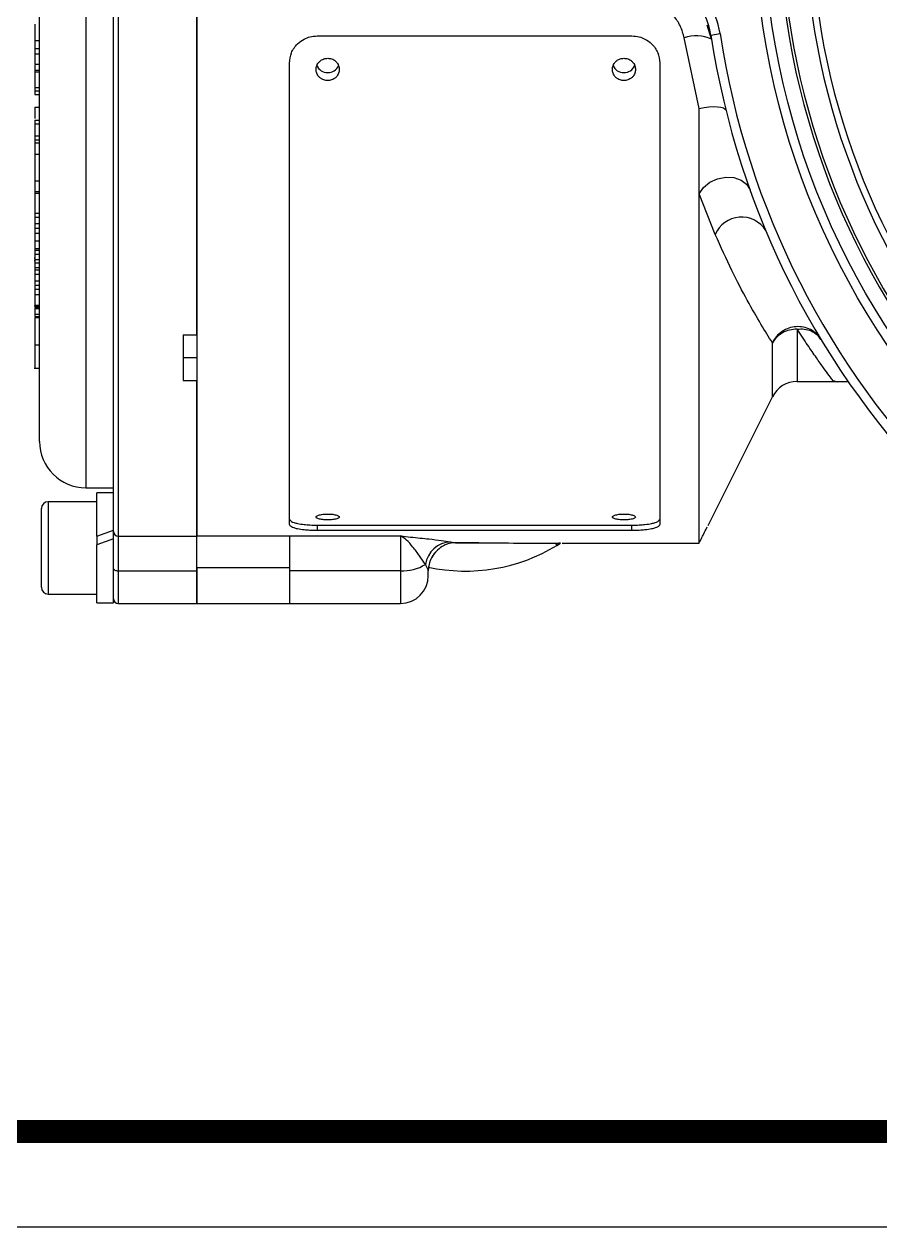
# Model space of a CAD drawing. Header units: millimetres. Extents: x 7829 to 9013, y 2050 to 2917.
# Drawn here: x 8037.1 to 8129.6, y 2050.4 to 2180.4 of the extents above; entities that cross this region are included whole.
import ezdxf

# ---------------------------------------------------------------- set-up
doc = ezdxf.new("R2010")
doc.units = ezdxf.units.MM

msp = doc.modelspace()

# ---------------------------------------------------------------- linework, layer by layer
at = {"color": 7, "linetype": 'Continuous', "lineweight": 25}
for p, q in [((8038.799, 2135.244), (8038.799, 2250.244)), ((8043.799, 2187.667), (8043.799, 2130.244)), ((8046.799, 2125.522), (8046.799, 2182.334)), ((8047.299, 2182.257), (8047.299, 2125.028)), ((8055.799, 2146.789), (8055.799, 2182.257)), ((8038.299, 2180.334), (8038.299, 2178.595)), ((8111.397, 2178.728), (8110.936, 2180.245)), ((8068.799, 2179.087), (8102.799, 2179.087)), ((8110.049, 2171.237), (8108.434, 2178.868)), ((8111.327, 2179.179), (8112.316, 2179.329)), ((8038.299, 2178.595), (8038.799, 2178.595)), ((8038.299, 2178.595), (8038.299, 2177.735)), ((8038.299, 2177.735), (8038.799, 2177.735)), ((8038.299, 2177.735), (8038.299, 2177.163)), ((8038.299, 2177.163), (8038.799, 2177.163)), ((8038.299, 2176.017), (8038.799, 2176.017)), ((8038.299, 2175.956), (8038.299, 2175.366)), ((8038.299, 2175.485), (8038.299, 2173.523)), ((8038.299, 2175.366), (8038.799, 2175.366)), ((8038.299, 2175.205), (8038.799, 2175.205)), ((8038.299, 2173.523), (8038.799, 2173.523)), ((8038.299, 2173.146), (8038.799, 2173.146)), ((8038.299, 2173.146), (8038.299, 2172.747)), ((8038.299, 2172.747), (8038.799, 2172.747)), ((8038.299, 2171.369), (8038.799, 2171.369)), ((8038.299, 2169.959), (8038.799, 2169.959)), ((8038.299, 2169.959), (8038.299, 2169.594)), ((8038.299, 2169.594), (8038.799, 2169.594)), ((8038.299, 2168.283), (8038.799, 2168.283)), ((8038.299, 2168.283), (8038.299, 2167.86)), ((8038.299, 2167.86), (8038.799, 2167.86)), ((8038.299, 2167.86), (8038.299, 2167.511)), ((8038.299, 2167.511), (8038.799, 2167.511)), ((8038.299, 2166.306), (8038.799, 2166.306)), ((8038.299, 2166.306), (8038.299, 2163.436)), ((8038.299, 2163.436), (8038.799, 2163.436)), ((8038.299, 2162.275), (8038.799, 2162.275)), ((8038.299, 2162.247), (8038.299, 2162.082)), ((8038.299, 2162.082), (8038.799, 2162.082)), ((8038.299, 2162.082), (8038.299, 2159.935)), ((8110.049, 2124.274), (8110.049, 2162.023)), ((8111.799, 2157.629), (8110.049, 2162.023)), ((8038.299, 2159.935), (8038.799, 2159.935)), ((8038.299, 2159.935), (8038.299, 2159.502)), ((8038.299, 2159.502), (8038.799, 2159.502)), ((8038.299, 2159.502), (8038.299, 2158.798)), ((8038.299, 2158.798), (8038.799, 2158.798)), ((8038.299, 2158.798), (8038.299, 2158.297)), ((8038.299, 2158.297), (8038.799, 2158.297)), ((8038.299, 2157.77), (8038.799, 2157.77)), ((8038.299, 2157.77), (8038.299, 2156.928)), ((8038.299, 2156.928), (8038.799, 2156.928)), ((8038.299, 2156.103), (8038.799, 2156.103)), ((8038.299, 2156.103), (8038.299, 2155.931)), ((8038.299, 2155.931), (8038.799, 2155.931)), ((8038.299, 2155.931), (8038.299, 2155.483)), ((8038.299, 2155.483), (8038.799, 2155.483)), ((8038.299, 2155.053), (8038.237, 2155.053)), ((8038.237, 2154.819), (8038.299, 2154.819)), ((8038.299, 2154.911), (8038.799, 2154.911)), ((8038.299, 2154.911), (8038.299, 2154.54)), ((8038.299, 2154.54), (8038.799, 2154.54)), ((8038.299, 2154.54), (8038.299, 2154.067)), ((8038.299, 2154.067), (8038.799, 2154.067)), ((8038.299, 2154.067), (8038.299, 2153.816)), ((8038.299, 2153.794), (8038.799, 2153.794)), ((8038.299, 2153.794), (8038.299, 2153.321)), ((8038.299, 2153.321), (8038.799, 2153.321)), ((8038.299, 2152.622), (8038.799, 2152.622)), ((8038.299, 2152.622), (8038.299, 2152.223)), ((8038.299, 2152.162), (8038.799, 2152.162)), ((8038.299, 2151.705), (8038.799, 2151.705)), ((8038.299, 2151.142), (8038.799, 2151.142)), ((8038.237, 2149.903), (8038.299, 2149.903)), ((8038.299, 2150), (8038.799, 2150)), ((8038.299, 2149.828), (8038.799, 2149.828)), ((8038.299, 2149.74), (8038.299, 2149.68)), ((8038.299, 2149.68), (8038.799, 2149.68)), ((8038.299, 2149.653), (8038.299, 2149.629)), ((8038.299, 2149.629), (8038.799, 2149.629)), ((8038.299, 2149.629), (8038.299, 2149.006)), ((8038.299, 2149.006), (8038.799, 2149.006)), ((8038.299, 2149.006), (8038.299, 2148.74)), ((8038.299, 2148.74), (8038.799, 2148.74)), ((8038.299, 2148.644), (8038.799, 2148.644)), ((8038.299, 2148.644), (8038.299, 2148.412)), ((8054.299, 2146.789), (8055.799, 2146.789)), ((8054.299, 2146.789), (8054.299, 2141.844)), ((8120.653, 2147.395), (8120.653, 2141.744)), ((8038.299, 2145.696), (8038.799, 2145.696)), ((8117.97, 2140.085), (8117.97, 2145.921)), ((8054.299, 2144.325), (8055.799, 2144.325)), ((8038.237, 2143.174), (8038.799, 2143.174)), ((8054.299, 2141.844), (8055.799, 2141.844)), ((8055.799, 2125.028), (8055.799, 2141.844)), ((8120.653, 2141.744), (8124.581, 2141.744)), ((8124.583, 2141.744), (8124.499, 2141.855)), ((8124.516, 2141.832), (8125.052, 2141.706)), ((8111.019, 2126.184), (8117.97, 2140.085)), ((8043.799, 2130.244), (8046.799, 2130.244)), ((8046.799, 2129.684), (8044.999, 2129.684)), ((8044.999, 2125.021), (8044.999, 2129.684)), ((8044.999, 2128.744), (8039.749, 2128.744)), ((8039.749, 2128.744), (8039.749, 2123.744)), ((8038.999, 2123.744), (8038.999, 2127.994)), ((8044.999, 2125.021), (8046.799, 2125.676)), ((8068.799, 2126.207), (8102.799, 2126.207)), ((8068.799, 2126.207), (8068.799, 2125.619)), ((8102.799, 2125.619), (8068.799, 2125.619)), ((8102.799, 2125.619), (8102.799, 2126.207)), ((8110.888, 2125.92), (8110.939, 2126.023)), ((8044.999, 2125.021), (8044.999, 2124.063)), ((8046.799, 2124.718), (8044.999, 2124.063)), ((8046.799, 2122.918), (8046.799, 2125.522)), ((8047.299, 2125.028), (8055.799, 2125.028)), ((8047.299, 2125.028), (8047.299, 2121.276)), ((8055.799, 2125.051), (8065.799, 2125.051)), ((8055.799, 2121.276), (8055.799, 2125.028)), ((8065.799, 2125.051), (8065.799, 2125.039)), ((8065.799, 2125.039), (8077.799, 2125.039)), ((8077.799, 2125.039), (8077.799, 2121.282)), ((8083.186, 2124.421), (8083.721, 2124.309)), ((8083.721, 2124.309), (8083.47, 2124.299)), ((8086.248, 2124.309), (8083.47, 2124.299)), ((8083.721, 2124.309), (8086.248, 2124.309)), ((8094.552, 2124.244), (8094.893, 2124.244)), ((8094.552, 2124.244), (8094.689, 2124.02)), ((8094.689, 2124.02), (8095.071, 2124.244)), ((8095.038, 2124.244), (8094.689, 2124.02)), ((8094.893, 2124.244), (8095.087, 2124.244)), ((8095.071, 2124.244), (8094.893, 2124.244)), ((8095.071, 2124.244), (8095.087, 2124.244)), ((8095.442, 2124.237), (8095.513, 2124.256)), ((8096.196, 2124.273), (8110.054, 2124.273)), ((8096.213, 2124.274), (8110.049, 2124.274)), ((8038.999, 2119.494), (8038.999, 2123.744)), ((8039.749, 2123.744), (8039.749, 2118.744)), ((8044.999, 2117.804), (8044.999, 2124.063)), ((8081.795, 2123.509), (8081.636, 2123.355)), ((8046.799, 2117.804), (8046.799, 2122.918)), ((8080.796, 2121.37), (8080.493, 2121.971)), ((8047.299, 2121.276), (8055.799, 2121.276)), ((8047.299, 2121.276), (8047.299, 2117.744)), ((8065.799, 2121.58), (8055.799, 2121.58)), ((8055.799, 2117.744), (8055.799, 2121.276)), ((8077.799, 2121.282), (8065.799, 2121.282)), ((8077.799, 2121.282), (8077.799, 2117.744)), ((8080.799, 2121.279), (8080.796, 2121.37)), ((8080.799, 2121.4), (8080.799, 2121.279)), ((8039.749, 2118.744), (8044.999, 2118.744)), ((8044.999, 2117.804), (8046.799, 2117.804)), ((8047.299, 2117.744), (8055.799, 2117.744)), ((8055.799, 2117.744), (8065.799, 2117.744)), ((8065.799, 2117.744), (8077.799, 2117.744))]:
    msp.add_line(p, q, dxfattribs=at)
msp.add_line((7829.102, 2050.361), (9012.977, 2050.361))
at = {"const_width": 2.475}
msp.add_lwpolyline([(9002.664, 2906.299), (7880.664, 2906.299), (7880.664, 2060.674), (9002.664, 2060.674)], close=True, dxfattribs=at)
at = {"color": 7, "linetype": 'Continuous', "lineweight": 25, "flags": 128}
for points in [[(8110.049, 2171.237), (8110.592, 2171.342), (8111.115, 2171.411), (8111.602, 2171.441), (8112.034, 2171.431), (8112.397, 2171.381), (8112.679, 2171.294), (8112.869, 2171.172), (8112.96, 2171.019)], [(8110.049, 2162.023), (8110.531, 2162.701), (8111.22, 2163.259), (8112.049, 2163.645), (8112.943, 2163.823), (8113.817, 2163.776), (8114.59, 2163.509), (8115.188, 2163.046), (8115.557, 2162.432)], [(8046.799, 2121.481), (8046.809, 2121.441), (8046.837, 2121.403), (8046.883, 2121.367), (8046.946, 2121.336), (8047.021, 2121.31), (8047.108, 2121.291), (8047.202, 2121.28), (8047.299, 2121.276)]]:
    msp.add_lwpolyline(points, dxfattribs=at)
at = {"color": 7, "linetype": 'Continuous', "lineweight": 25}
for radius in [84.295, 83.295]:
    msp.add_circle((8200.299, 2192.744), radius, dxfattribs=at)
for centre, radius, start, end in [((8103.419, 2177.973), 8, 8.6687, 72.23557), ((8103.419, 2177.973), 9, 8.6687, 58.82608), ((8200.299, 2192.744), 81.683, 184.68665, 264.73234), ((8200.299, 2192.744), 81.391, 185.4169, 264.00208), ((8200.299, 2192.744), 78.885, 185.8675, 263.55148), ((8200.299, 2192.744), 78.178, 185.95138, 263.4676), ((8109.734, 2174.979), 4.101, 66.08199, 108.48967), ((8200.299, 2192.744), 90, 188.6687, 260.75028), ((8200.299, 2192.744), 89, 188.6687, 260.75028), ((8069.915, 2176.356), 1.243, 201.18769, 270.69988), ((8069.945, 2176.356), 1.243, 269.31337, 337.75086), ((8101.915, 2176.356), 1.243, 201.18769, 270.69988), ((8101.945, 2176.356), 1.243, 269.31337, 337.75086), ((8114.639, 2156.407), 3.091, 32.31987, 156.72774), ((8120.653, 2138.744), 3, 90, 153.43495), ((8043.799, 2135.244), 5, 180, 270), ((8039.749, 2127.994), 0.75, 90, 180), ((8047.296, 2125.525), 0.497, 180.33182, 270.32802), ((8083.385, 2121.497), 2.931, 93.88231, 170.70193), ((8083.796, 2121.272), 3.001, 131.81611, 178.122), ((8084.799, 2140.244), 19, 257.8468, 301.36651), ((8083.793, 2121.279), 2.994, 136.09072, 179.99386), ((8078.076, 2125.809), 4.536, 266.49901, 302.196), ((8077.799, 2120.744), 3, 270, 0), ((8039.749, 2119.494), 0.75, 180, 270), ((8047.299, 2118.244), 0.5, 180, 270)]:
    msp.add_arc(centre, radius, start, end, dxfattribs=at)
for points in [[(8055.799, 2182.26), (8055.799, 2179.895), (8055.799, 2175.166), (8055.799, 2168.298), (8055.799, 2161.692), (8055.799, 2155.433), (8055.799, 2149.586), (8055.799, 2144.217), (8055.799, 2139.386), (8055.799, 2135.146), (8055.799, 2131.541), (8055.799, 2128.628), (8055.799, 2126.371), (8055.799, 2125.491), (8055.799, 2125.051)], [(8065.799, 2126.281), (8065.799, 2127.146), (8065.799, 2128.875), (8065.799, 2132.96), (8065.799, 2138.049), (8065.799, 2144.16), (8065.799, 2151.151), (8065.799, 2158.908), (8065.799, 2167.261), (8065.799, 2173.194), (8065.799, 2176.16)], [(8105.799, 2176.16), (8105.799, 2173.194), (8105.799, 2167.261), (8105.799, 2158.908), (8105.799, 2151.151), (8105.799, 2144.16), (8105.799, 2138.049), (8105.799, 2132.96), (8105.799, 2128.875), (8105.799, 2127.146), (8105.799, 2126.281)], [(8110.049, 2162.023), (8110.049, 2163.524), (8110.049, 2166.526), (8110.049, 2169.667), (8110.049, 2171.237)], [(8120.653, 2147.395), (8120.376, 2147.375), (8119.822, 2147.336), (8119.058, 2147.022), (8118.401, 2146.555), (8118.114, 2146.132), (8117.97, 2145.921)], [(8055.799, 2121.58), (8055.799, 2122.019), (8055.799, 2122.898), (8055.799, 2123.937), (8055.799, 2124.716), (8055.799, 2124.939), (8055.799, 2125.051)], [(8055.799, 2121.58), (8055.799, 2121.033), (8055.799, 2119.94), (8055.799, 2118.72), (8055.799, 2117.899), (8055.799, 2117.795), (8055.799, 2117.744)], [(8065.799, 2121.58), (8065.799, 2121.033), (8065.799, 2119.94), (8065.799, 2118.72), (8065.799, 2117.899), (8065.799, 2117.795), (8065.799, 2117.744)], [(8080.799, 2120.744), (8080.799, 2120.767), (8080.799, 2120.815), (8080.799, 2121.125), (8080.799, 2121.279)]]:
    msp.add_open_spline(points, degree=3, dxfattribs=at)
for points, knots in [([(8108.434, 2178.868), (8108.324, 2179.305), (8108.104, 2180.176), (8107.313, 2181.299), (8106.272, 2182.198), (8105.421, 2182.527), (8104.996, 2182.691)], [0, 0, 0, 0, 0.2505404, 0.5005166, 0.7504026, 1, 1, 1, 1]), ([(8065.799, 2176.16), (8065.84, 2176.532), (8065.903, 2177.098), (8066.279, 2177.777), (8066.721, 2178.313), (8067.313, 2178.737), (8068.047, 2179.03), (8068.533, 2179.067), (8068.799, 2179.087)], [0, 0, 0, 0, 0.2424661, 0.36932, 0.4995624, 0.690508, 0.830537, 1, 1, 1, 1]), ([(8102.799, 2179.087), (8103.065, 2179.067), (8103.551, 2179.03), (8104.284, 2178.737), (8104.876, 2178.314), (8105.319, 2177.779), (8105.695, 2177.098), (8105.758, 2176.532), (8105.799, 2176.16)], [0, 0, 0, 0, 0.1693087, 0.3092103, 0.499984, 0.6303599, 0.7573343, 1, 1, 1, 1]), ([(8038.299, 2177.163), (8038.299, 2176.949), (8038.299, 2176.567), (8038.299, 2176.185), (8038.299, 2176.017)], [0, 0, 0, 0, 0.559995, 1, 1, 1, 1]), ([(8069.93, 2174.25), (8069.789, 2174.263), (8069.56, 2174.284), (8069.263, 2174.425), (8069.038, 2174.595), (8068.861, 2174.812), (8068.72, 2175.098), (8068.656, 2175.456), (8068.72, 2175.814), (8068.861, 2176.102), (8069.038, 2176.32), (8069.263, 2176.491), (8069.56, 2176.633), (8069.789, 2176.655), (8069.93, 2176.668)], [0, 0, 0, 0, 0.1077663, 0.1746499, 0.2500566, 0.3253747, 0.3921911, 0.4998879, 0.6076759, 0.6745461, 0.7499233, 0.8253388, 0.8922287, 1, 1, 1, 1]), ([(8069.93, 2176.668), (8070.072, 2176.655), (8070.301, 2176.633), (8070.597, 2176.492), (8070.822, 2176.321), (8070.999, 2176.102), (8071.141, 2175.815), (8071.205, 2175.457), (8071.141, 2175.099), (8071, 2174.813), (8070.823, 2174.595), (8070.598, 2174.425), (8070.301, 2174.284), (8070.072, 2174.263), (8069.93, 2174.25)], [0, 0, 0, 0, 0.1076967, 0.1744926, 0.2497767, 0.325175, 0.3920392, 0.4997344, 0.6075567, 0.6744204, 0.7497751, 0.8252555, 0.8921919, 1, 1, 1, 1]), ([(8101.93, 2174.25), (8101.789, 2174.263), (8101.56, 2174.284), (8101.263, 2174.425), (8101.038, 2174.595), (8100.861, 2174.812), (8100.72, 2175.098), (8100.656, 2175.456), (8100.72, 2175.814), (8100.861, 2176.102), (8101.038, 2176.32), (8101.263, 2176.491), (8101.56, 2176.633), (8101.789, 2176.655), (8101.93, 2176.668)], [0, 0, 0, 0, 0.1077663, 0.1746499, 0.2500566, 0.3253747, 0.3921911, 0.4998879, 0.6076759, 0.6745461, 0.7499233, 0.8253388, 0.8922287, 1, 1, 1, 1]), ([(8101.93, 2176.668), (8102.072, 2176.655), (8102.301, 2176.633), (8102.597, 2176.492), (8102.822, 2176.321), (8102.999, 2176.102), (8103.141, 2175.815), (8103.205, 2175.457), (8103.141, 2175.099), (8103, 2174.813), (8102.823, 2174.595), (8102.598, 2174.425), (8102.301, 2174.284), (8102.072, 2174.263), (8101.93, 2174.25)], [0, 0, 0, 0, 0.1076967, 0.1744926, 0.2497767, 0.325175, 0.3920392, 0.4997344, 0.6075567, 0.6744204, 0.7497751, 0.8252555, 0.8921919, 1, 1, 1, 1]), ([(8038.299, 2173.523), (8038.299, 2173.487), (8038.299, 2173.436), (8038.299, 2173.287), (8038.299, 2173.193), (8038.299, 2173.146)], [0, 0, 0, 0, 0.5604886, 0.7801175, 1, 1, 1, 1]), ([(8038.299, 2171.369), (8038.299, 2171.006), (8038.299, 2170.596), (8038.299, 2170.21), (8038.299, 2170.166)], [0, 0, 0, 0, 0.8838331, 1, 1, 1, 1]), ([(8038.299, 2169.594), (8038.299, 2169.351), (8038.299, 2168.919), (8038.299, 2168.477), (8038.299, 2168.283)], [0, 0, 0, 0, 0.55999366, 1, 1, 1, 1]), ([(8038.299, 2167.511), (8038.299, 2167.288), (8038.299, 2166.891), (8038.299, 2166.485), (8038.299, 2166.306)], [0, 0, 0, 0, 0.5600013, 1, 1, 1, 1]), ([(8038.299, 2163.436), (8038.299, 2163.221), (8038.299, 2162.838), (8038.299, 2162.447), (8038.299, 2162.275)], [0, 0, 0, 0, 0.5599962, 1, 1, 1, 1]), ([(8038.299, 2158.297), (8038.299, 2158.206), (8038.299, 2158.043), (8038.299, 2157.853), (8038.299, 2157.77)], [0, 0, 0, 0, 0.5599437, 1, 1, 1, 1]), ([(8038.299, 2156.928), (8038.299, 2156.771), (8038.299, 2156.492), (8038.299, 2156.222), (8038.299, 2156.103)], [0, 0, 0, 0, 0.5599899, 1, 1, 1, 1]), ([(8117.97, 2145.921), (8117.577, 2146.548), (8116.791, 2147.802), (8115.281, 2150.44), (8113.609, 2153.602), (8112.404, 2156.283), (8111.799, 2157.629)], [0, 0, 0, 0, 0.2494579, 0.4982873, 0.7481047, 1, 1, 1, 1]), ([(8038.299, 2155.483), (8038.299, 2155.38), (8038.299, 2155.198), (8038.299, 2154.999), (8038.299, 2154.911)], [0, 0, 0, 0, 0.5599819, 1, 1, 1, 1]), ([(8038.299, 2153.321), (8038.299, 2153.194), (8038.299, 2152.968), (8038.299, 2152.728), (8038.299, 2152.622)], [0, 0, 0, 0, 0.559996, 1, 1, 1, 1]), ([(8038.299, 2152.162), (8038.299, 2152.061), (8038.299, 2151.882), (8038.299, 2151.759), (8038.299, 2151.705)], [0, 0, 0, 0, 0.559904, 1, 1, 1, 1]), ([(8038.299, 2151.705), (8038.299, 2151.602), (8038.299, 2151.417), (8038.299, 2151.226), (8038.299, 2151.142)], [0, 0, 0, 0, 0.5600125, 1, 1, 1, 1]), ([(8038.299, 2151.264), (8038.299, 2151.023), (8038.299, 2150.593), (8038.299, 2150.181), (8038.299, 2150)], [0, 0, 0, 0, 0.55956686, 1, 1, 1, 1]), ([(8038.299, 2150), (8038.299, 2149.985), (8038.299, 2149.958), (8038.299, 2149.868), (8038.299, 2149.828)], [0, 0, 0, 0, 0.55968187, 1, 1, 1, 1]), ([(8038.299, 2148.644), (8038.299, 2148.609), (8038.299, 2148.538), (8038.299, 2148.172), (8038.299, 2147.474), (8038.299, 2146.606), (8038.299, 2146), (8038.299, 2145.696)], [0, 0, 0, 0, 0.1870824, 0.3734458, 0.5592637, 0.7793028, 1, 1, 1, 1]), ([(8123.222, 2146.276), (8123.072, 2146.486), (8122.765, 2146.914), (8122.097, 2147.37), (8121.335, 2147.637), (8120.53, 2147.687), (8119.734, 2147.528), (8118.998, 2147.16), (8118.372, 2146.616), (8118.102, 2146.15), (8117.97, 2145.921)], [0, 0, 0, 0, 0.1226809, 0.25, 0.3773191, 0.5, 0.6226809, 0.75, 0.8773191, 1, 1, 1, 1]), ([(8120.653, 2147.395), (8120.912, 2147.409), (8121.439, 2147.438), (8122.174, 2147.224), (8122.807, 2146.843), (8123.086, 2146.463), (8123.222, 2146.276)], [0, 0, 0, 0, 0.24526744, 0.5, 0.75473256, 1, 1, 1, 1]), ([(8124.499, 2141.855), (8124.488, 2141.869), (8124.445, 2141.925), (8124.121, 2142.358), (8123.544, 2143.144), (8122.746, 2144.261), (8121.788, 2145.647), (8121.034, 2146.808), (8120.653, 2147.395)], [0, 0, 0, 0, 0.0600254, 0.246431, 0.4352384, 0.6214044, 0.8084105, 1, 1, 1, 1]), ([(8038.299, 2145.696), (8038.299, 2145.317), (8038.299, 2144.562), (8038.299, 2143.614), (8038.299, 2143.205), (8038.299, 2143.205), (8038.299, 2143.206)], [0, 0, 0, 0, 0.3032255, 0.6032167, 0.8401708, 1, 1, 1, 1]), ([(8124.583, 2141.744), (8124.878, 2141.744), (8125.462, 2141.744), (8126.023, 2141.744), (8126.104, 2141.744), (8126.144, 2141.744)], [0, 0, 0, 0, 0.3406092, 0.6723156, 1, 1, 1, 1]), ([(8065.799, 2126.87), (8065.84, 2126.779), (8065.903, 2126.641), (8066.279, 2126.486), (8066.721, 2126.368), (8067.313, 2126.279), (8068.047, 2126.218), (8068.533, 2126.211), (8068.799, 2126.207)], [0, 0, 0, 0, 0.2424663, 0.36932, 0.4995623, 0.690508, 0.830537, 1, 1, 1, 1]), ([(8069.93, 2126.774), (8069.789, 2126.777), (8069.56, 2126.782), (8069.263, 2126.817), (8069.038, 2126.859), (8068.861, 2126.914), (8068.72, 2126.988), (8068.656, 2127.08), (8068.72, 2127.176), (8068.861, 2127.254), (8069.038, 2127.314), (8069.263, 2127.361), (8069.56, 2127.401), (8069.789, 2127.407), (8069.93, 2127.41)], [0, 0, 0, 0, 0.1077663, 0.1746499, 0.2500566, 0.3253747, 0.3921911, 0.4998879, 0.6076759, 0.6745461, 0.7499233, 0.8253388, 0.8922287, 1, 1, 1, 1]), ([(8069.93, 2127.41), (8070.072, 2127.407), (8070.301, 2127.401), (8070.597, 2127.361), (8070.822, 2127.314), (8070.999, 2127.254), (8071.141, 2127.177), (8071.205, 2127.081), (8071.141, 2126.988), (8071, 2126.915), (8070.823, 2126.86), (8070.598, 2126.817), (8070.301, 2126.782), (8070.072, 2126.777), (8069.93, 2126.774)], [0, 0, 0, 0, 0.1076967, 0.1744926, 0.2497767, 0.325175, 0.3920392, 0.4997344, 0.6075567, 0.6744204, 0.7497751, 0.8252555, 0.8921919, 1, 1, 1, 1]), ([(8101.93, 2126.774), (8101.789, 2126.777), (8101.56, 2126.782), (8101.263, 2126.817), (8101.038, 2126.859), (8100.861, 2126.914), (8100.72, 2126.988), (8100.656, 2127.08), (8100.72, 2127.176), (8100.861, 2127.254), (8101.038, 2127.314), (8101.263, 2127.361), (8101.56, 2127.401), (8101.789, 2127.407), (8101.93, 2127.41)], [0, 0, 0, 0, 0.1077663, 0.1746499, 0.2500566, 0.3253747, 0.3921911, 0.4998879, 0.6076759, 0.6745461, 0.7499233, 0.8253388, 0.8922287, 1, 1, 1, 1]), ([(8101.93, 2127.41), (8102.072, 2127.407), (8102.301, 2127.401), (8102.597, 2127.361), (8102.822, 2127.314), (8102.999, 2127.254), (8103.141, 2127.177), (8103.205, 2127.081), (8103.141, 2126.988), (8103, 2126.915), (8102.823, 2126.86), (8102.598, 2126.817), (8102.301, 2126.782), (8102.072, 2126.777), (8101.93, 2126.774)], [0, 0, 0, 0, 0.1076967, 0.1744926, 0.2497767, 0.325175, 0.3920392, 0.4997344, 0.6075567, 0.6744204, 0.7497751, 0.8252555, 0.8921919, 1, 1, 1, 1]), ([(8102.799, 2126.207), (8103.065, 2126.211), (8103.551, 2126.218), (8104.284, 2126.279), (8104.876, 2126.367), (8105.319, 2126.486), (8105.695, 2126.641), (8105.758, 2126.779), (8105.799, 2126.87)], [0, 0, 0, 0, 0.1693087, 0.3092104, 0.499984, 0.6303598, 0.7573341, 1, 1, 1, 1]), ([(8068.799, 2125.619), (8068.533, 2125.623), (8068.047, 2125.63), (8067.314, 2125.691), (8066.722, 2125.779), (8066.279, 2125.898), (8065.903, 2126.053), (8065.84, 2126.191), (8065.799, 2126.281)], [0, 0, 0, 0, 0.1693087, 0.3092103, 0.499984, 0.6303599, 0.7573343, 1, 1, 1, 1]), ([(8105.799, 2126.281), (8105.758, 2126.191), (8105.696, 2126.053), (8105.32, 2125.898), (8104.877, 2125.78), (8104.285, 2125.691), (8103.552, 2125.63), (8103.065, 2125.623), (8102.799, 2125.619)], [0, 0, 0, 0, 0.2424661, 0.36932, 0.4995624, 0.690508, 0.830537, 1, 1, 1, 1]), ([(8110.049, 2124.274), (8110.062, 2124.292), (8110.089, 2124.331), (8110.285, 2124.718), (8110.561, 2125.267), (8110.779, 2125.702), (8110.888, 2125.92)], [0, 0, 0, 0, 0.2409119, 0.4993651, 0.7493686, 1, 1, 1, 1]), ([(8065.799, 2125.039), (8065.799, 2124.929), (8065.799, 2124.703), (8065.799, 2123.937), (8065.799, 2122.898), (8065.799, 2122.019), (8065.799, 2121.58)], [0, 0, 0, 0, 0.2407139, 0.4938093, 0.7469046, 1, 1, 1, 1]), ([(8077.799, 2125.039), (8078.159, 2125.001), (8078.88, 2124.924), (8079.917, 2124.818), (8081.058, 2124.696), (8082.255, 2124.558), (8082.876, 2124.467), (8083.186, 2124.421)], [0, 0, 0, 0, 0.17030198, 0.3404196, 0.50128977, 0.75122619, 1, 1, 1, 1]), ([(8080.493, 2121.971), (8080.28, 2122.28), (8079.855, 2122.899), (8079.128, 2123.869), (8078.455, 2124.658), (8078.018, 2124.912), (8077.799, 2125.039)], [0, 0, 0, 0, 0.25008769, 0.50009387, 0.75007108, 1, 1, 1, 1]), ([(8083.47, 2124.299), (8083.302, 2124.274), (8082.953, 2124.222), (8082.35, 2123.971), (8082.015, 2123.692), (8081.795, 2123.509)], [0, 0, 0, 0, 0.2420786, 0.5015029, 1, 1, 1, 1]), ([(8086.248, 2124.309), (8087.694, 2124.297), (8090.594, 2124.272), (8093.231, 2124.253), (8094.552, 2124.244)], [0, 0, 0, 0, 0.4985305, 1, 1, 1, 1]), ([(8095.243, 2124.248), (8095.291, 2124.249), (8095.386, 2124.251), (8095.743, 2124.263), (8096.059, 2124.27), (8096.213, 2124.274)], [0, 0, 0, 0, 0.3487708, 0.683368, 1, 1, 1, 1])]:
    msp.add_open_spline(points, degree=3, knots=knots, dxfattribs=at)

doc.saveas('drawing.dxf')
